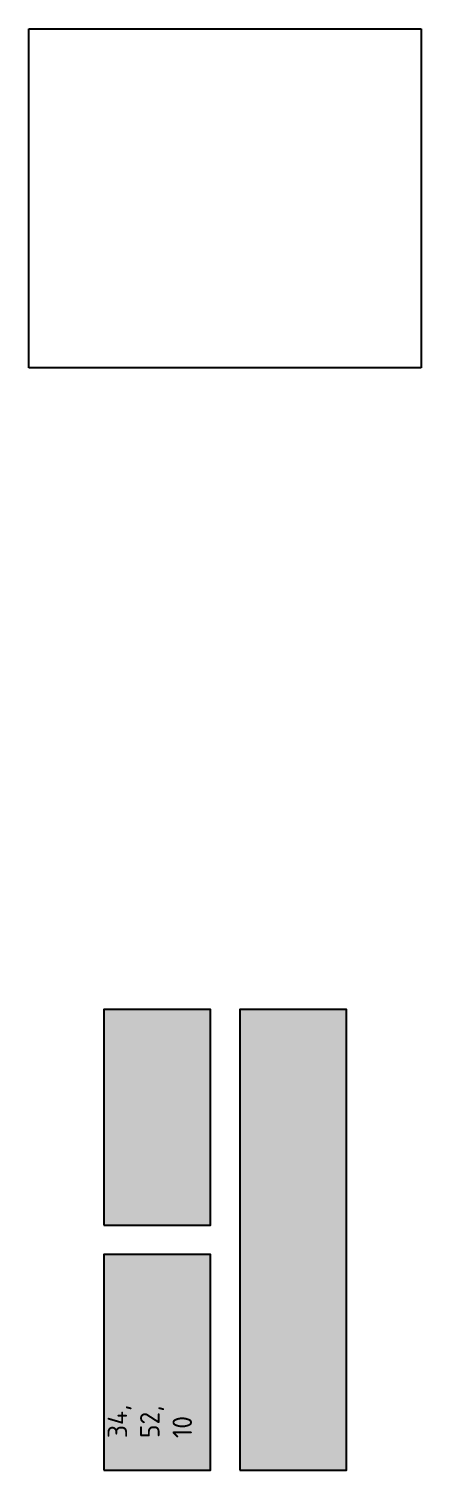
# Model space of a CAD drawing. Header units: millimetres. Extents: x -88727164121 to 1409438023, y -488056698 to 235964078476.
# Drawn here: x -3355669829 to -2738869331, y 1364991325 to 3628610533 of the extents above; entities that cross this region are included whole.
import ezdxf

# ---------------------------------------------------------------- set-up
doc = ezdxf.new("R2010")
doc.units = ezdxf.units.MM
doc.header["$MEASUREMENT"] = 0
doc.layers.add('PDF_Text', color=7, linetype='Continuous')
doc.styles.get("Standard").update_dxf_attribs({"font": 'GOST Common.ttf'})
picture_1 = doc.add_image_def('image15.png', size_in_pixel=(398, 461))

msp = doc.modelspace()

# ---------------------------------------------------------------- hatches: boundary and pattern name
at = {"true_color": 0x7bbee0}
h = msp.add_hatch(color=151, dxfattribs=at)
h.dxf.hatch_style = 1
h.paths.add_polyline_path([(-3237755950.1, 1749558214.6), (-3069922798.6, 1749558214.6), (-3069922798.6, 2088274069.5), (-3237755950.1, 2088274069.5)])
h = msp.add_hatch(color=1)
h.dxf.hatch_style = 1
h.set_gradient(color1=(123, 190, 224), color2=(34, 52, 110))
h.paths.add_polyline_path([(-2856238612.2, 2088274069.5), (-3024071763.6, 2088274069.5), (-3024071763.6, 1364991324.6), (-2856238612.2, 1364991324.6)])
at = {"true_color": 0x22346e}
h = msp.add_hatch(color=159, dxfattribs=at)
h.dxf.hatch_style = 1
h.paths.add_polyline_path([(-3237755950.1, 1364991324.6), (-3069922798.6, 1364991324.6), (-3069922798.6, 1703707179.5), (-3237755950.1, 1703707179.5)])

# ---------------------------------------------------------------- linework, layer by layer
at = {"color": 151, "true_color": 0x7bbee0}
for points in [[(-3237755950.1, 1749558214.6), (-3069922798.6, 1749558214.6), (-3069922798.6, 2088274069.5), (-3237755950.1, 2088274069.5)], [(-3024071763.6, 1364991324.6), (-2856238612.2, 1364991324.6), (-2856238612.2, 2088274069.5), (-3024071763.6, 2088274069.5)]]:
    msp.add_lwpolyline(points, close=True, dxfattribs=at)
at = {"color": 159, "true_color": 0x22346e}
msp.add_lwpolyline([(-3237755950.1, 1364991324.6), (-3069922798.6, 1364991324.6), (-3069922798.6, 1703707179.5), (-3237755950.1, 1703707179.5)], close=True, dxfattribs=at)

# ---------------------------------------------------------------- texts
at = {"layer": 'PDF_Text', "color": 7, "true_color": 0xffffff, "insert": (-3099131027.5, 1415423959.3), "char_height": 30602552.7, "width": 29366.807, "attachment_point": 7, "rotation": 90}
msp.add_mtext('34, 52, 10', dxfattribs=at)

# ---------------------------------------------------------------- pictures from other files: only their frames are drawn
at = {"color": 1}
image = msp.add_image(picture_1, insert=(-2738869330.6, 3096101642.7), size_in_units=(532508890.4, 616800498.6), rotation=90, dxfattribs=at)
image.dxf.flags = 7

doc.saveas('drawing.dxf')
